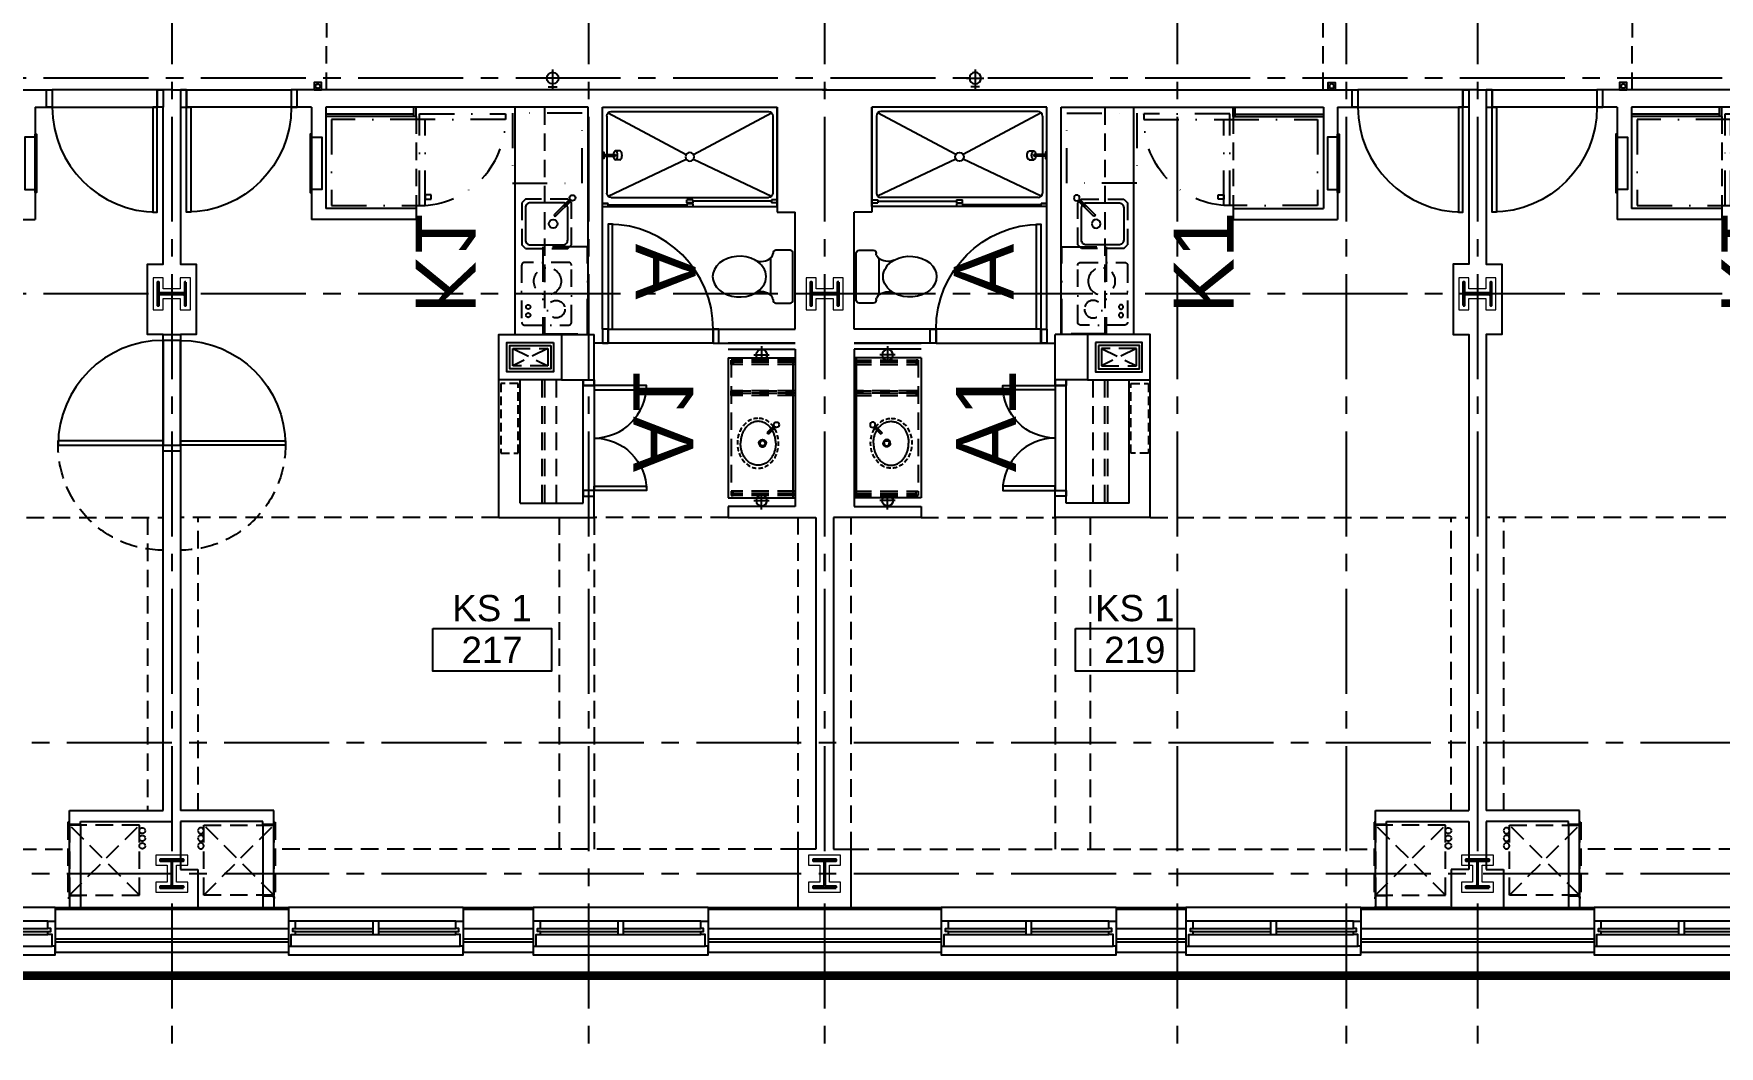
# Model space of a CAD drawing. Header units: inches. Extents: x -3700 to 348, y -844 to 2341.
# Drawn here: x -2403 to -1825, y -59 to 288 of the extents above; entities that cross this region are included whole.
import ezdxf
from ezdxf.enums import TextEntityAlignment as Align

# ---------------------------------------------------------------- set-up
doc = ezdxf.new("R2010")
doc.units = ezdxf.units.IN
doc.header["$LTSCALE"] = 48
doc.header["$MEASUREMENT"] = 0
for name, pattern in [('CENTER2', [1.125, 0.75, -0.125, 0.125, -0.125]), ('DASHDOT2', [0.5, 0.25, -0.125, 0, -0.125]), ('HIDDEN', [0.375, 0.25, -0.125]), ('HIDDEN2', [0.1875, 0.125, -0.0625]), ('PHANTOM2', [1.25, 0.625, -0.125, 0.125, -0.125, 0.125, -0.125])]:
    doc.linetypes.add(name, pattern=pattern)
doc.layers.get('0').update_dxf_attribs({"color": 253})
for name, color, linetype, lineweight in [('A-Detl-Hatch', 253, 'Continuous', 18), ('S-Detl-Hatch', 253, 'Continuous', 18), ('S-Detl-Wide', 253, 'Continuous', 35)]:
    doc.layers.add(name, color=color, linetype=linetype, lineweight=lineweight)
for name, color, linetype in [('A-Door', 253, 'Continuous'), ('A-Door-Head', 253, 'Continuous'), ('A-Eqpm', 253, 'Continuous'), ('A-Eqpm-NIC', 253, 'DASHDOT2'), ('A-Flor-Case', 253, 'Continuous'), ('A-Flor-Case-Hidden', 253, 'HIDDEN2'), ('A-Flor-Outline', 253, 'Continuous'), ('A-Flor-Ovhd', 253, 'HIDDEN2'), ('A-Flor-Pfix', 253, 'Continuous'), ('A-Flor-Soffit', 253, 'HIDDEN2'), ('A-Flor-Wall Mtd Fixture', 253, 'Continuous'), ('A-Glaz', 253, 'Continuous'), ('A-Glaz-Sill', 253, 'Continuous'), ('A-Grid(3-32)', 253, 'CENTER2'), ('A-HVAC', 253, 'HIDDEN2'), ('A-Site-Property', 253, 'PHANTOM2'), ('A-Tag-Rm(3-32)', 253, 'Continuous'), ('A-Wall-Full', 253, 'Continuous'), ('A-Wall-Hatch', 253, 'Continuous')]:
    doc.layers.add(name, color=color, linetype=linetype)
doc.layers.add('G-Anno-View', color=253, linetype='Continuous', lineweight=18, plot=False)
doc.styles.add('G1DIM', font='arial.ttf')
doc.styles.get("Standard").update_dxf_attribs({"font": 'arial.ttf'})

# ---------------------------------------------------------------- blocks, each defined once
blk = doc.blocks.new('*U9')
at = {"layer": 'A-Detl-Hatch'}
h = blk.add_hatch(dxfattribs=at)
h.set_pattern_fill('ANSI32', color=256, scale=6, style=0)
h.set_pattern_definition([(45, (0, -4.865), (-1.591, 1.591), []), (45, (1.0607, -4.865), (-1.591, 1.591), [])])
edge = h.paths.add_edge_path()
edge.add_line((3.98, -9.73), (3.98, -9.295))
edge.add_line((3.98, -9.295), (0.645, -9.295))
edge.add_arc((0.645, -8.795), 0.5, 180, 270, ccw=False)
edge.add_line((0.145, -8.795), (0.145, -0.935))
edge.add_arc((0.645, -0.935), 0.5, 90, 180, ccw=False)
edge.add_line((0.645, -0.435), (3.98, -0.435))
edge.add_line((3.98, -0.435), (3.98, 0))
edge.add_line((3.98, 0), (-3.98, 0))
edge.add_line((-3.98, 0), (-3.98, -0.435))
edge.add_line((-3.98, -0.435), (-0.645, -0.435))
edge.add_arc((-0.645, -0.935), 0.5, 0, 90, ccw=False)
edge.add_line((-0.145, -0.935), (-0.145, -8.795))
edge.add_arc((-0.645, -8.795), 0.5, -90, 0, ccw=False)
edge.add_line((-0.645, -9.295), (-3.98, -9.295))
edge.add_line((-3.98, -9.295), (-3.98, -9.73))
edge.add_line((-3.98, -9.73), (3.98, -9.73))
at = {"color": 0, "linetype": 'ByBlock'}
blk.add_lwpolyline([(3.98, -9.73), (3.98, -9.295), (0.645, -9.295, -0.4142136), (0.145, -8.795), (0.145, -0.935, -0.4142136), (0.645, -0.435), (3.98, -0.435), (3.98, 0), (-3.98, 0), (-3.98, -0.435), (-0.645, -0.435, -0.4142136), (-0.145, -0.935), (-0.145, -8.795, -0.4142136), (-0.645, -9.295), (-3.98, -9.295), (-3.98, -9.73)], format="xyb", close=True, dxfattribs=at)
blk = doc.blocks.new('W10X33')
at = {"layer": 'S-Detl-Hatch'}
blk.add_lwpolyline([(13773.28, -7309.78), (13773.28, -7306.34), (13769.45, -7306.34), (13769.45, -7300.48), (13773.28, -7300.48), (13773.28, -7297.05), (13762.32, -7297.05), (13762.32, -7300.48), (13766.16, -7300.48), (13766.16, -7306.34), (13762.32, -7306.34), (13762.32, -7309.78)], close=True, dxfattribs=at)
at = {"layer": 'S-Detl-Wide'}
blk.add_blockref('*U9', (13767.8, -7298.55), dxfattribs=at)
blk = doc.blocks.new('2ND FLOOR - STRUCTURAL GRID')
at = {"layer": 'A-Grid(3-32)'}
for p, q in [((9328.5, -7426.01), (9328.5, -9409.77)), ((9471.5, -7426.01), (9471.5, -9409.77)), ((9552.5, -7426.01), (9552.5, -9409.77)), ((9673.5, -7426.01), (9673.5, -9409.77)), ((9731.5, -7426.01), (9731.5, -9409.77)), ((9776.5, -7426.01), (9776.5, -9409.77)), ((11912.5, -8924.75), (8104.5, -8924.75)), ((11912.5, -8998.75), (8104.5, -8998.75)), ((8104.5, -9152.75), (11912.5, -9152.75)), ((8104.5, -9197.75), (11912.5, -9197.75))]:
    blk.add_line(p, q, dxfattribs=at)
for p, rotation in [((2025.09, -22766.55), 90), ((2249.09, -22766.55), 90), ((17079.91, 4769.05), 270)]:
    blk.add_blockref('W10X33', p, dxfattribs=dict(rotation=rotation))
for p in [(-4439.3, -1894.34), (-4215.3, -1894.34), (-3991.3, -1894.34)]:
    blk.add_blockref('W10X33', p)
blk = doc.blocks.new('36in door')
blk.add_lwpolyline([(-1.5, -36), (0, -36), (0, 0), (-1.5, 0)], close=True)
blk.add_arc((0, 0), 36, 180, 270)
blk = doc.blocks.new('HVAC UNIT NICHE')
at = {"layer": 'A-Door-Head'}
blk.add_lwpolyline([(4, 0), (28.5, 0), (28.5, -3.75), (4, -3.75)], close=True, dxfattribs=at)
at = {"layer": 'A-HVAC'}
for p, q in [((4.25, 0), (28.25, -24)), ((4.25, -24), (28.25, 0))]:
    blk.add_line(p, q, dxfattribs=at)
for points in [[(3.25, 0), (29.25, 0), (29.25, 0.5), (3.25, 0.5)], [(4.25, -24), (28.25, -24), (28.25, 0), (4.25, 0)]]:
    blk.add_lwpolyline(points, close=True, dxfattribs=at)
for centre in [(21.13, -25), (23.75, -25), (26.36, -25)]:
    blk.add_circle(centre, 1, dxfattribs=at)
at = {"layer": 'A-Wall-Full'}
for p, q in [((4, 0), (0, 0)), ((4, -3.75), (4, 0)), ((28.5, 0), (33.25, 0)), ((28.5, -3.75), (28.5, 0)), ((33.25, 0), (33.25, -26)), ((4, -3.75), (0, -3.75)), ((28.5, -3.75), (29.5, -3.75)), ((29.5, -3.75), (29.5, -26))]:
    blk.add_line(p, q, dxfattribs=at)
blk = doc.blocks.new('Plumbing Chase')
at = {"layer": 'A-Flor-Outline', "linetype": 'HIDDEN2', "ltscale": 0.5}
blk.add_lwpolyline([(0.625, 0), (6.625, 0), (6.625, 24), (0.625, 24)], close=True, dxfattribs=at)
blk = doc.blocks.new('18in door')
blk.add_lwpolyline([(0, 0), (1.5, 0), (1.5, 18), (0, 18)], close=True)
blk.add_arc((0, 0), 18, 0, 90)
blk = doc.blocks.new('Single 12x6 HVAC Shaft')
at = {"layer": 'A-Flor-Outline'}
blk.add_lwpolyline([(3.75, 17.75), (11.75, 17.75), (11.75, 3.75), (3.75, 3.75)], close=True, dxfattribs=at)
at = {"layer": 'A-HVAC'}
for p, q in [((4.75, 16.75), (10.75, 4.75)), ((4.75, 4.75), (10.75, 16.75))]:
    blk.add_line(p, q, dxfattribs=at)
blk.add_lwpolyline([(4.75, 16.75), (10.75, 16.75), (10.75, 4.75), (4.75, 4.75)], close=True, dxfattribs=at)
at = {"layer": 'A-Wall-Full'}
for points in [[(0, 21.5), (15.5, 21.5), (15.5, 0), (0, 0)], [(2.75, 18.75), (12.75, 18.75), (12.75, 2.75), (2.75, 2.75)]]:
    blk.add_lwpolyline(points, close=True, dxfattribs=at)
blk = doc.blocks.new('wall sconce')
for p, q in [((-1, 0), (4.625, 0)), ((2, -2.625), (2, 2.625))]:
    blk.add_line(p, q)
blk.add_circle((2, 0), 1.875)
blk = doc.blocks.new('sink1915rear')
for p, q in [((-6, -4.54), (-3.61, -6.94)), ((-5.78, -4.41), (-3.96, -6.23)), ((-5.6, -4.24), (-3.78, -6.05)), ((-5.47, -4.01), (-3.08, -6.41)), ((-3.96, -6.23), (-3.78, -6.05)), ((-3.61, -6.94), (-3.08, -6.41))]:
    blk.add_line(p, q)
blk.add_circle((-6.35, -3.67), 0.938)
for points, knots in [([(-5.07, -5.48), (-5.16, -5.54), (-5.5, -5.8), (-6.03, -6.29), (-6.6, -6.99), (-7.03, -7.71), (-7.32, -8.45), (-7.5, -9.2), (-7.56, -9.95), (-7.5, -10.7), (-7.32, -11.45), (-7.03, -12.19), (-6.6, -12.91), (-6.03, -13.61), (-5.33, -14.26), (-4.48, -14.84), (-3.5, -15.33), (-2.41, -15.7), (-1.23, -15.95), (-0.41, -15.98), (0, -15.99)], [5.387657, 5.387657, 5.387657, 5.387657, 5.72094, 6.671915, 7.55893, 8.391939, 9.182354, 9.943851, 10.690053, 11.436458, 12.198524, 12.989815, 13.823917, 14.712127, 15.664288, 16.687236, 17.780855, 18.938437, 20.147416, 21.38303, 21.38303, 21.38303, 21.38303]), ([(0, -3.91), (-0.41, -3.93), (-1.23, -3.96), (-2.41, -4.2), (-3.48, -4.57), (-4.13, -4.89), (-4.43, -5.06)], [0, 0, 0, 0, 1.238365, 2.448444, 3.606048, 4.621257, 4.621257, 4.621257, 4.621257])]:
    blk.add_open_spline(points, degree=3, knots=knots)
for points in [[(0, -3.91), (1.24, -3.99), (2.42, -4.23), (3.52, -4.61), (4.49, -5.1), (5.33, -5.68), (6.03, -6.32), (6.59, -7.01), (7.01, -7.73), (7.31, -8.46), (7.48, -9.21), (7.54, -9.95), (7.48, -10.69), (7.31, -11.44), (7.01, -12.17), (6.59, -12.89), (6.03, -13.58), (5.33, -14.22), (4.49, -14.81), (3.51, -15.3), (2.42, -15.67), (1.23, -15.91), (0, -15.99)], [(0, -9.7), (-0.48, -9.61), (-0.88, -9.34), (-1.15, -8.93), (-1.25, -8.45), (-1.15, -7.97), (-0.88, -7.57), (-0.48, -7.3), (0, -7.2)], [(0, -7.58), (-0.33, -7.64), (-0.62, -7.83), (-0.81, -8.12), (-0.87, -8.45), (-0.81, -8.79), (-0.62, -9.07), (-0.33, -9.26), (0, -9.33)], [(0, -9.7), (0.48, -9.61), (0.88, -9.34), (1.15, -8.93), (1.25, -8.45), (1.15, -7.97), (0.88, -7.57), (0.48, -7.3), (0, -7.2)], [(0, -7.58), (0.33, -7.64), (0.62, -7.83), (0.81, -8.12), (0.88, -8.45), (0.81, -8.79), (0.62, -9.07), (0.33, -9.26), (0, -9.33)]]:
    blk.add_spline(points, degree=3)
at = {"layer": 'A-Flor-Case-Hidden', "linetype": 'HIDDEN2', "ltscale": 0.25, "extrusion": (0, 0, -1)}
blk.add_ellipse((0, -10.01), major_axis=(-8.56, 0), ratio=0.824818, dxfattribs=at)
blk = doc.blocks.new('41in Std Vanity')
at = {"layer": 'A-Flor-Case'}
for p, q in [((23, 53), (0, 53)), ((0.75, 5), (0.75, 53)), ((23, 5), (23, 53)), ((23, 5), (0, 5))]:
    blk.add_line(p, q, dxfattribs=at)
at = {"layer": 'A-Flor-Case-Hidden'}
for p, q in [((0, 52.25), (22, 52.25)), ((22, 5.75), (22, 52.125)), ((0, 51.5), (21.25, 51.5)), ((0, 50.75), (21.25, 50.75)), ((0, 17.875), (21.25, 17.875)), ((0, 17.125), (21.25, 17.125)), ((0, 16.375), (22, 16.375)), ((21.25, 17.125), (0.75, 17.125)), ((21.25, 16.375), (0.75, 16.375)), ((0, 7.25), (21.25, 7.25)), ((0, 6.5), (21.25, 6.5)), ((0, 5.75), (22, 5.75))]:
    blk.add_line(p, q, dxfattribs=at)
for points in [[(21.25, 50.75), (22, 50.75), (22, 52.25), (21.25, 52.25)], [(21.25, 17.875), (22, 17.875), (22, 16.375), (21.25, 16.375)], [(21.25, 7.25), (22, 7.25), (22, 5.75), (21.25, 5.75)]]:
    blk.add_lwpolyline(points, close=True, dxfattribs=at)
at = {"layer": 'A-Wall-Full'}
for p, q in [((0, 2), (0, 56)), ((0, 56), (23, 56)), ((23, 2), (0, 2))]:
    blk.add_line(p, q, dxfattribs=at)
at = {"layer": 'A-Flor-Pfix', "rotation": 90}
blk.add_blockref('sink1915rear', (2.736, 34.312), dxfattribs=at)
at = {"layer": 'A-Flor-Wall Mtd Fixture', "xscale": -1, "rotation": 90}
blk.add_blockref('wall sconce', (11.5, 56), dxfattribs=at)
at = {"layer": 'A-Flor-Wall Mtd Fixture', "rotation": 90}
blk.add_blockref('wall sconce', (11.5, 2), dxfattribs=at)
blk = doc.blocks.new('Studio Vanity and Closet Typ')
at = {"layer": 'A-Door'}
for points in [[(-50.51, -69), (-50.51, -72.75), (-52.51, -72.75), (-52.51, -69)], [(-14.51, -69), (-14.51, -72.75), (-12.51, -72.75), (-12.51, -69)]]:
    blk.add_lwpolyline(points, close=True, dxfattribs=at)
at = {"layer": 'A-Door-Head'}
blk.add_lwpolyline([(-50.5, -69), (-50.5, -72.75), (-14.5, -72.75), (-14.5, -69)], close=True, dxfattribs=at)
at = {"layer": 'A-Flor-Ovhd'}
for p, q in [((-12.63, -81.96), (-54.88, -81.96)), ((-12.63, -85.96), (-54.88, -85.96)), ((-12.63, -86.96), (-54.88, -86.96))]:
    blk.add_line(p, q, dxfattribs=at)
at = {"layer": 'A-Flor-Soffit'}
blk.add_line((-59.75, -23), (-59.75, -69), dxfattribs=at)
at = {"layer": 'A-Wall-Full'}
for p, q in [((-56, 0), (-56, -23)), ((0, 0), (0, -23)), ((-56, -23), (-59.75, -23)), ((-59.75, -69), (-50.5, -69)), ((-59.75, -101.63), (-59.75, -69)), ((-50.51, -69), (-50.51, -72.75)), ((-14.51, -69), (-14.51, -72.75)), ((-14.5, -69), (3, -69)), ((3, -101.63), (3, -69)), ((-54.88, -72.75), (-50.51, -72.75)), ((-54.88, -94.38), (-54.88, -72.75)), ((-12.51, -72.75), (-14.51, -72.75)), ((-12.5, -80.13), (-12.5, -72.75)), ((-54.88, -94.38), (-12.5, -94.38)), ((-59.75, -101.63), (3, -101.63))]:
    blk.add_line(p, q, dxfattribs=at)
at = {"xscale": -1}
for name, p, rotation in [('41in Std Vanity', (0, 0), 90), ('Plumbing Chase', (-37.75, -101.63), 270)]:
    blk.add_blockref(name, p, dxfattribs=dict(at, rotation=rotation))
blk.add_blockref('Single 12x6 HVAC Shaft', (3, -101.63), dxfattribs=at)
at = {"layer": 'A-Door'}
blk.add_blockref('18in door', (-50.51, -69), dxfattribs=at)
at = {"layer": 'A-Door', "xscale": -1}
blk.add_blockref('18in door', (-14.51, -69), dxfattribs=at)
at = {"layer": 'G-Anno-View', "insert": (-44.22, -34.95), "char_height": 20.581, "width": 161.6877, "attachment_point": 1, "style": 'G1DIM'}
blk.add_mtext('A1', dxfattribs=at)
blk = doc.blocks.new('refrigerator')
blk.add_line((-30.125, 0), (-30.125, -29.5))
for points in [[(-32.125, -29.5), (0, -29.5), (0, 0), (-32.125, 0)], [(-34.125, -3.75), (-32.125, -3.75), (-32.125, -2.25), (-34.125, -2.25)], [(-59.625, -31.5), (-59.625, -29.5), (-30.125, -29.5), (-30.125, -31.5)]]:
    blk.add_lwpolyline(points, close=True)
blk.add_arc((-30.125, -29.5), 29.5, 90, 183.887442)
blk = doc.blocks.new('kitchen faucet')
for p, q in [((0.93, 0.38), (8.38, 0.38)), ((1, 0.12), (4, 0.12)), ((4, -0.12), (4, 0.12)), ((0.93, -0.38), (8.38, -0.38)), ((1, -0.12), (4, -0.12))]:
    blk.add_line(p, q)
blk.add_circle((0, 0), 1)
blk.add_arc((8.38, 0), 0.375, 270, 90)
blk = doc.blocks.new('kitchen sink')
blk.add_lwpolyline([(-14.94, -6.97, 0.143329), (-14, -7.25), (-3, -7.25, 0.414214), (-1.25, -5.5), (-1.25, 5.5, 0.414214), (-3, 7.25), (-14, 7.25, 0.414214), (-15.75, 5.5), (-15.75, -5.5, 0.143329), (-15.47, -6.44, 0.143329)], format="xyb")
blk.add_circle((-10.75, 0), 1.5)
at = {"layer": 'A-Flor-Case-Hidden'}
for p, q in [((-15.75, 8.5), (-17, 7.25)), ((-1.25, 8.5), (0, 7.25)), ((-16.64, -7.61), (-17, -7.25)), ((-15.75, -8.5), (-16.11, -8.14)), ((-1.25, -8.5), (0, -7.25))]:
    blk.add_line(p, q, dxfattribs=at)
for points in [[(-17, 7.25), (-17, -7.25)], [(-1.25, 8.5), (-15.75, 8.5)], [(0, -7.25), (0, 7.25)], [(-15.75, -8.5), (-1.25, -8.5)]]:
    blk.add_lwpolyline(points, dxfattribs=at)
at = {"rotation": 45.00000000000001}
blk.add_blockref('kitchen faucet', (-17.38, -8.88), dxfattribs=at)
blk = doc.blocks.new('cooktop')
at = {"ltscale": 0.5}
blk.add_lwpolyline([(-7.56, -21.5), (7.56, -21.5, 0.414214), (8.56, -20.5), (8.56, -1, 0.414214), (7.56, 0), (-7.56, 0, 0.414214), (-8.56, -1), (-8.56, -20.5, 0.414214)], format="xyb", close=True, dxfattribs=at)
for centre, radius in [((-3.27, -5.47), 3), ((6.32, -3.4), 0.75), ((6.32, -6.24), 0.75), ((-0.31, -15.05), 4.66)]:
    blk.add_circle(centre, radius, dxfattribs=at)
blk = doc.blocks.new('Studio Kitchen 1')
at = {"layer": 'A-Eqpm'}
for points in [[(-28.25, -99.75), (-10.25, -99.75), (-10.25, -96.25), (-28.25, -96.25)], [(-29.25, -99.75), (-9.25, -99.75), (-9.25, -100.25), (-29.25, -100.25)]]:
    blk.add_lwpolyline(points, close=True, dxfattribs=at)
at = {"layer": 'A-Eqpm-NIC'}
for points in [[(-47.88, -5.13), (-47.88, -20.38), (-77.75, -20.38), (-77.75, -5.13)], [(-2, -6.88), (-2, -30.88), (-26, -30.88), (-26, -6.88)]]:
    blk.add_lwpolyline(points, close=True, dxfattribs=at)
at = {"layer": 'A-Flor-Case'}
for p, q in [((-78, -29.88), (0, -29.88)), ((-3.13, -63.88), (-3.13, -94.88)), ((-3.13, -63.88), (-0.13, -63.88)), ((-3.13, -64.63), (-0.13, -64.63)), ((-2.38, -64.63), (-2.38, -94.88))]:
    blk.add_line(p, q, dxfattribs=at)
at = {"layer": 'A-Flor-Ovhd'}
for p, q in [((0, -19.88), (-77.75, -19.88)), ((-3.13, -63.88), (-34.75, -63.88))]:
    blk.add_line(p, q, dxfattribs=at)
at = {"layer": 'A-Wall-Full'}
for p, q in [((-78, -4.88), (0, -4.88)), ((-78, -30.13), (-78, -4.88)), ((0, -4.88), (0, -94.88)), ((-34.75, -63.88), (-38.5, -63.88)), ((-38.5, -63.88), (-38.5, -99.75)), ((-34.75, -63.88), (-34.75, -94.88)), ((0, -94.88), (-34.75, -94.88)), ((0, -99.75), (-38.5, -99.75))]:
    blk.add_line(p, q, dxfattribs=at)
at = {"layer": 'A-Eqpm-NIC', "extrusion": (0, 0, -1), "zscale": -1, "rotation": 270}
for name, p in [('cooktop', (74.75, -19.13)), ('refrigerator', (33.75, -92.88))]:
    blk.add_blockref(name, p, dxfattribs=at)
at = {"layer": 'A-Flor-Pfix', "extrusion": (0, 0, -1), "zscale": -1, "rotation": 270}
blk.add_blockref('kitchen sink', (40, -27.63), dxfattribs=at)
at = {"layer": 'G-Anno-View', "insert": (-70.96, -43.5), "char_height": 20.581, "width": 161.6877, "attachment_point": 1, "style": 'G1DIM'}
blk.add_mtext('K1', dxfattribs=at)
blk = doc.blocks.new('shower head')
for p, q in [((0.5, 0.25), (4.48, 0.25)), ((6.04, 1.5), (4.5, 1.5)), ((0.5, -0.25), (4.48, -0.25)), ((6.02, -1.5), (4.49, -1.5))]:
    blk.add_line(p, q)
blk.add_lwpolyline([(0, -1.12), (0.5, -1.12), (0.5, 1.12), (0, 1.12)], close=True)
at = {"extrusion": (0, 0, -1)}
for centre, start_param, end_param in [((4.5, 0), 4.878708, 10.826996), ((6.02, 0), 6.265998, 9.430839)]:
    blk.add_ellipse(centre, major_axis=(0, 1.5), ratio=0.483735, start_param=start_param, end_param=end_param, dxfattribs=at)
blk.add_open_spline([(4.48, 0.25), (4.49, 0.2), (4.49, 0.16), (4.49, 0.11), (4.5, 0.04), (4.5, -0.04), (4.49, -0.11), (4.49, -0.16), (4.49, -0.21), (4.48, -0.25)], degree=3, knots=[7.6339989, 7.6339989, 7.6339989, 7.6339989, 7.7552894, 7.7552894, 7.7552894, 7.9540134, 7.9540134, 7.9540134, 8.074038, 8.074038, 8.074038, 8.074038])
blk = doc.blocks.new('shower door')
at = {"layer": 'A-Flor-Case'}
for p, q in [((-31, -1), (-31, 0)), ((-29, 0), (-31, 0)), ((-29, -1), (-29, 0)), ((0, 0), (-2, 0)), ((-2, 0), (-2, -1)), ((-59.99, -1.26), (-57.99, -1.26)), ((-59.99, -2.26), (-57.99, -2.26)), ((-57.99, -2.26), (-57.99, -1.26)), ((-57.99, -1.76), (-31, -1.76)), ((-29, -1), (-31, -1)), ((-31, -1.26), (-29, -1.26)), ((-31, -2.26), (-31, -1.26)), ((-31, -2.26), (-29, -2.26)), ((-2, -0.5), (-29, -0.5)), ((-29, -1.26), (-29, -2.26)), ((0, -1), (-2, -1)), ((-2, -1), (0, -1))]:
    blk.add_line(p, q, dxfattribs=at)
blk = doc.blocks.new('30x34 shower')
at = {"layer": 'A-Flor-Pfix'}
for p, q in [((0, -34), (0, 0)), ((60, 0), (0, 0)), ((60, -34), (60, 0)), ((1.5, -3), (1.5, -29.5)), ((28.75, -16.18), (1.94, -1.94)), ((57, -1.5), (3, -1.5)), ((58.06, -1.94), (31.25, -16.18)), ((58.5, -3), (58.5, -29.5)), ((28.75, -17.82), (1.94, -30.56)), ((58.06, -30.56), (31.25, -17.82)), ((60, -34), (0, -34)), ((57, -31), (3, -31))]:
    blk.add_line(p, q, dxfattribs=at)
blk.add_circle((30, -17), 1.5, dxfattribs=at)
for centre, start, end in [((3, -3), 90, 180), ((57, -3), 0, 90), ((3, -29.5), 180, 270), ((57, -29.5), 270, 0)]:
    blk.add_arc(centre, 1.5, start, end, dxfattribs=at)
at = {"xscale": -1, "rotation": 179.9999999999999}
blk.add_blockref('shower door', (60, -34), dxfattribs=at)
at = {"layer": 'A-Flor-Pfix', "rotation": 180.0000000001253}
blk.add_blockref('shower head', (60, -16.5), dxfattribs=at)
blk = doc.blocks.new('Toiliet American Std Cadet Pro')
for p, q in [((0, 8.06), (0, -8.06)), ((5.84, 9.06), (1, 9.06)), ((6.84, 7.9), (6.84, 8.06)), ((7.53, 6.52), (7, 7.36)), ((7.69, -5.98), (7.69, 5.98)), ((1, -9.06), (5.84, -9.06)), ((6.84, -8.06), (6.84, -7.9)), ((7, -7.36), (7.53, -6.52))]:
    blk.add_line(p, q)
for centre, radius, start, end in [((1, 8.06), 1, 90.00005, 180.00005), ((5.84, 8.06), 1, 0.00005, 90.00005), ((7.84, 7.9), 1, 180.00005, 212.41573), ((6.69, 5.98), 1, 0.00005, 32.41573), ((10.89, 10.1), 4.91, 226.87836, 295.58306), ((10.89, -10.1), 4.91, 64.41703, 133.12173), ((1, -8.06), 1, 180.00005, 270.00005), ((5.84, -8.06), 1, 270.00005, 0.00005), ((7.84, -7.9), 1, 147.58437, 180.00005), ((6.69, -5.98), 1, 327.58437, 0.00005)]:
    blk.add_arc(centre, radius, start, end)
for start_param, end_param in [(4.086017, 8.480354), (2.197169, 4.086017)]:
    blk.add_ellipse((18.39, 0), major_axis=(9.17, 0), ratio=0.762999, start_param=start_param, end_param=end_param)
blk = doc.blocks.new('Studio Bath 2')
at = {"layer": 'A-Door'}
for points in [[(-81, -21.98), (-81, -19.98), (-76.12, -19.98), (-76.12, -21.98)], [(-81, -59.98), (-81, -57.98), (-76.12, -57.98), (-76.12, -59.98)]]:
    blk.add_lwpolyline(points, close=True, dxfattribs=at)
at = {"layer": 'A-Door-Head'}
blk.add_lwpolyline([(-81, -21.98), (-81, -57.98), (-76.12, -57.98), (-76.12, -21.98)], close=True, dxfattribs=at)
at = {"layer": 'A-Wall-Full'}
for p, q in [((-81, -22), (-81, 6.14)), ((-76.12, -22), (-76.12, 6.14)), ((-76.12, 6.14), (-36, 6.14)), ((-76.12, 6.14), (-36, 6.14)), ((-36, 0), (-36, 6.14)), ((0, 0), (-36, 0)), ((0, -60), (0, 0)), ((-81, -22), (-76.12, -22)), ((-81, -58), (-81, -62.86)), ((-76.12, -58), (-81, -58)), ((-76.12, -58), (-76.12, -60)), ((-76.12, -58), (-76.12, -60)), ((-76.12, -60), (0, -60))]:
    blk.add_line(p, q, dxfattribs=at)
at = {"layer": 'A-Door', "xscale": -1, "rotation": 90}
blk.add_blockref('36in door', (-76.12, -57.98), dxfattribs=at)
at = {"layer": 'A-Flor-Pfix', "xscale": -1, "rotation": 90}
blk.add_blockref('Toiliet American Std Cadet Pro', (-58.12, 5.4), dxfattribs=at)
at = {"layer": 'A-Flor-Pfix', "extrusion": (0, 0, -1), "xscale": -1, "zscale": -1, "rotation": 90}
blk.add_blockref('30x34 shower', (0, 0), dxfattribs=at)
at = {"layer": 'G-Anno-View', "insert": (-66.01, -28.04), "char_height": 20.58, "width": 161.6877, "attachment_point": 1, "style": 'G1DIM'}
blk.add_mtext('A', dxfattribs=at)
blk = doc.blocks.new('King Studio 1')
at = {"layer": 'A-Door'}
for points in [[(183, 6), (181, 6), (181, 0), (183, 0)], [(221, 6), (219, 6), (219, 0), (221, 0)]]:
    blk.add_lwpolyline(points, close=True, dxfattribs=at)
at = {"layer": 'A-Door-Head'}
blk.add_lwpolyline([(183, 6), (219, 6), (219, 0), (183, 0)], close=True, dxfattribs=at)
at = {"layer": 'A-Flor-Soffit'}
for p, q in [((9.1175, 260.635), (188.8825, 260.635)), ((9.1175, 260.635), (9.1175, 146.75)), ((79.115, 146.75), (79.115, 260.635)), ((91.115, 146.75), (91.115, 260.635)), ((215, 247.375), (215, 146.75)), ((111.74, 146.75), (221, 146.75))]:
    blk.add_line(p, q, dxfattribs=at)
at = {"layer": 'A-Wall-Full'}
for p, q in [((9.1175, 280.625), (9.1175, 260.635)), ((214.5675, 280.625), (188.58, 280.625)), ((215.02, 267.635), (215.02, 280.6475)), ((221, 267.635), (215.02, 267.635)), ((221, 251.125), (221, 267.635)), ((3, 146.75), (3, 260.635)), ((3, 260.635), (9.1175, 260.635)), ((214.8825, 251.125), (221, 251.125)), ((214.8825, 247.375), (221, 247.375)), ((33.115, 146.75), (3, 146.75)), ((111.74, 84), (106.385, 84)), ((176.01, 6), (183, 6)), ((183, 0), (183, 6)), ((219, 0), (219, 6)), ((221, 6), (219, 6)), ((-0.74, 0), (183, 0)), ((224, 0), (219, 0))]:
    blk.add_line(p, q, dxfattribs=at)
blk.add_lwpolyline([(221, 6), (221, 59.895), (215.635, 59.895), (215.635, 84), (221, 84), (221, 247.375)], dxfattribs=at)
at = {"xscale": -1, "rotation": 90}
for name, p in [('HVAC UNIT NICHE', (189.02, 280.625)), ('Studio Vanity and Closet Typ', (10.115, 87)), ('Studio Bath 2', (16.26, 6)), ('Studio Kitchen 1', (76.26, 6))]:
    blk.add_blockref(name, p, dxfattribs=at)
at = {"layer": 'A-Door', "xscale": -1, "rotation": 180.0000000000306}
blk.add_blockref('36in door', (219, 6), dxfattribs=at)
blk = doc.blocks.new('King Studio 2')
at = {"layer": 'A-Door'}
for points in [[(183, 6), (181, 6), (181, 0), (183, 0)], [(221, 6), (219, 6), (219, 0), (221, 0)]]:
    blk.add_lwpolyline(points, close=True, dxfattribs=at)
at = {"layer": 'A-Door-Head'}
blk.add_lwpolyline([(183, 6), (219, 6), (219, 0), (183, 0)], close=True, dxfattribs=at)
at = {"layer": 'A-Flor-Soffit'}
for p, q in [((9.56, 260.64), (188.88, 260.63)), ((78.56, 146.75), (78.56, 260.63)), ((90.56, 146.75), (90.56, 260.63)), ((215.63, 146.75), (215.63, 247.37)), ((111.19, 146.75), (221, 146.75))]:
    blk.add_line(p, q, dxfattribs=at)
at = {"layer": 'A-Wall-Full'}
for p, q in [((9.56, 280.62), (9.56, 146.75)), ((214.88, 251.12), (224, 251.12)), ((214.88, 247.37), (221, 247.37)), ((32.56, 146.75), (9.56, 146.75)), ((107.2, 84), (111.19, 84)), ((177.08, 6), (183, 6)), ((183, 0), (183, 6)), ((219, 0), (219, 6)), ((221, 6), (219, 6)), ((0, 0), (183, 0)), ((224, 0), (219, 0))]:
    blk.add_line(p, q, dxfattribs=at)
blk.add_lwpolyline([(221, 247.37), (221, 84), (215.63, 84), (215.63, 59.9), (221, 59.9), (221, 6)], dxfattribs=at)
at = {"xscale": -1, "rotation": 90}
for name, p in [('HVAC UNIT NICHE', (188.88, 280.62)), ('Studio Vanity and Closet Typ', (9.56, 87)), ('Studio Bath 2', (17.33, 6)), ('Studio Kitchen 1', (77.33, 6))]:
    blk.add_blockref(name, p, dxfattribs=at)
at = {"layer": 'A-Door', "xscale": -1, "rotation": 180}
blk.add_blockref('36in door', (219, 6), dxfattribs=at)
blk = doc.blocks.new('connecting')
at = {"layer": 'A-Door'}
for points in [[(0, 38), (0, 36), (6, 36), (6, 38)], [(0, 0), (0, -2), (6, -2), (6, 0)]]:
    blk.add_lwpolyline(points, close=True, dxfattribs=at)
at = {"layer": 'A-Door', "linetype": 'HIDDEN2'}
for centre, start, end in [((0, 36), 90, 182.38802), ((6, 36), 357.61198, 90)]:
    blk.add_arc(centre, 36, start, end, dxfattribs=at)
at = {"layer": 'A-Door-Head'}
blk.add_lwpolyline([(0, 0), (0, 36), (6, 36), (6, 0)], close=True, dxfattribs=at)
at = {"layer": 'A-Door', "xscale": -1, "rotation": 270}
blk.add_blockref('36in door', (0, 36), dxfattribs=at)
at = {"layer": 'A-Door', "rotation": 90}
blk.add_blockref('36in door', (6, 36), dxfattribs=at)
blk = doc.blocks.new('Rm Tag')
blk.add_lwpolyline([(-0.2124, 0.0759), (0.2124, 0.0759), (0.2124, -0.0759), (-0.2124, -0.0759)], close=True)
for p in [(0, 0.2858), (0, 0.1493), (0, 0)]:
    blk.add_attdef('XXX', text='', height=0.0938).set_placement(p, align=Align.MIDDLE_CENTER)
blk = doc.blocks.new('door sign light')
at = {"layer": 'A-Flor-Wall Mtd Fixture'}
blk.add_lwpolyline([(-1.25, -2.5), (1.25, -2.5), (1.25, 0), (-1.25, 0)], close=True, dxfattribs=at)
blk.add_circle((0, -1.25), 0.75, dxfattribs=at)
blk = doc.blocks.new('wall sconce typ')
for p, q in [((0, 7), (0, 0)), ((3, 4), (-3, 4)), ((-1.5, 1), (1.5, 1))]:
    blk.add_line(p, q)
blk.add_circle((0, 4), 2)
blk = doc.blocks.new('guest corridor ceiling layout')
at = {"layer": 'A-Flor-Soffit'}
for p, q in [((-2302.88, -1013.02), (-2303, -1073.02)), ((-1961.13, -1013.02), (-1961, -1073.02)), ((-1854.88, -1013.02), (-1855, -1073.02))]:
    blk.add_line(p, q, dxfattribs=at)
for p in [(-2305.88, -1070.55), (-1857.98, -1070.5)]:
    blk.add_blockref('door sign light', p, dxfattribs=at)
at = {"layer": 'A-Flor-Soffit', "xscale": -1}
blk.add_blockref('door sign light', (-1958.02, -1070.5), dxfattribs=at)
at = {"layer": 'A-Flor-Wall Mtd Fixture'}
blk.add_blockref('wall sconce typ', (-2225.32, -1073), dxfattribs=at)
at = {"layer": 'A-Flor-Wall Mtd Fixture', "xscale": -1}
blk.add_blockref('wall sconce typ', (-2080.32, -1073), dxfattribs=at)
blk = doc.blocks.new('EXTERIOR WINDOW')
at = {"layer": 'A-Glaz'}
for p, q in [((3829.83, -10349.67), (3856.33, -10349.67)), ((3829.83, -10350.67), (3856.33, -10350.67)), ((3829.83, -10351.67), (3884.83, -10351.67)), ((3858.33, -10349.67), (3884.83, -10349.67)), ((3858.33, -10350.67), (3884.83, -10350.67))]:
    blk.add_line(p, q, dxfattribs=at)
for points in [[(3829.83, -10349.67), (3829.83, -10347.17), (3827.33, -10347.17), (3827.33, -10355.67), (3828.33, -10355.67), (3828.33, -10351.67), (3829.83, -10351.67), (3829.83, -10350.67), (3828.83, -10350.67), (3828.83, -10349.67), (3829.83, -10349.67)], [(3884.83, -10349.67), (3884.83, -10347.17), (3887.33, -10347.17), (3887.33, -10355.67), (3886.33, -10355.67), (3886.33, -10351.67), (3884.83, -10351.67), (3884.83, -10350.67), (3885.83, -10350.67), (3885.83, -10349.67), (3884.83, -10349.67)]]:
    blk.add_lwpolyline(points, dxfattribs=at)
blk.add_lwpolyline([(3858.33, -10347.17), (3856.33, -10347.17), (3856.33, -10351.67), (3858.33, -10351.67)], close=True, dxfattribs=at)
at = {"layer": 'A-Glaz-Sill'}
for p, q in [((3887.33, -10342.42), (3827.33, -10342.42)), ((3884.83, -10347.17), (3829.83, -10347.17)), ((3828.33, -10355.67), (3886.33, -10355.67))]:
    blk.add_line(p, q, dxfattribs=at)
blk.add_lwpolyline([(3827.33, -10355.67), (3827.33, -10358.67), (3887.33, -10358.67), (3887.33, -10355.67)], dxfattribs=at)

msp = doc.modelspace()

# ---------------------------------------------------------------- linework, layer by layer
at = {"layer": 'A-Site-Property', "const_width": 3}
msp.add_lwpolyline([(-2840, -35, 0.000391), (-2984, -35.11, 0.00127), (-3452, -37.03), (-3452, 827.74), (-3452, 1727.74), (-48.25, 1093.3, 0.002707), (100, 1066.5), (100, -35), (-2840, -35)], format="xyb", dxfattribs=at)
at = {"layer": 'A-Wall-Full'}
for p, q in [((-2396, -11.59), (-2396, -26.96)), ((-2396, -11.63), (-2316, -11.63)), ((-2316, -11.59), (-2316, -26.96)), ((-2256, -11.59), (-2256, -26.96)), ((-2256, -11.63), (-2232, -11.63)), ((-2232, -11.59), (-2232, -26.96)), ((-2172, -11.59), (-2172, -26.96)), ((-2172, -11.63), (-2092, -11.63)), ((-2092, -11.59), (-2092, -26.96)), ((-2032, -11.59), (-2032, -26.96)), ((-2032, -11.63), (-2008, -11.63)), ((-2008, -11.59), (-2008, -26.96)), ((-1948, -11.59), (-1948, -26.96)), ((-1948, -11.63), (-1868, -11.63)), ((-1868, -11.63), (-1868, -27)), ((-2396, -27), (-2316, -27)), ((-2256, -27), (-2232, -27)), ((-2172, -27), (-2092, -27)), ((-2032, -27), (-2008, -27)), ((-1948, -27), (-1868, -27))]:
    msp.add_line(p, q, dxfattribs=at)
at = {"layer": 'A-Wall-Hatch'}
for p, q in [((-2396, -12.25), (-2316, -12.25)), ((-2256, -12.25), (-2232, -12.25)), ((-2172, -12.25), (-2092, -12.25)), ((-2032, -12.25), (-2008, -12.25)), ((-1948, -12.25), (-1868, -12.25)), ((-2396, -18.88), (-2316, -18.88)), ((-2396, -22.38), (-2316, -22.38)), ((-2256, -18.88), (-2232, -18.88)), ((-2256, -22.38), (-2232, -22.38)), ((-2172, -18.88), (-2092, -18.88)), ((-2172, -22.38), (-2092, -22.38)), ((-2032, -18.88), (-2008, -18.88)), ((-2032, -22.38), (-2008, -22.38)), ((-1948, -18.88), (-1868, -18.88)), ((-1948, -22.38), (-1868, -22.38)), ((-2396, -23.38), (-2316, -23.38)), ((-2256, -23.38), (-2232, -23.38)), ((-2172, -23.38), (-2092, -23.38)), ((-2032, -23.38), (-2008, -23.38)), ((-1948, -23.38), (-1868, -23.38))]:
    msp.add_line(p, q, dxfattribs=at)

# ---------------------------------------------------------------- block references
at = {"linetype": 'HIDDEN'}
msp.add_blockref('2ND FLOOR - STRUCTURAL GRID', (-11684.5, 9197.75), dxfattribs=at)
at = {"xscale": -1, "rotation": 180}
for name, p in [('King Studio 2', (-2580, 269)), ('King Studio 1', (-2132, 269)), ('connecting', (-2359, 183))]:
    msp.add_blockref(name, p, dxfattribs=at)
at = {"rotation": 180}
for p in [(-2132, 269), (-1684, 269)]:
    msp.add_blockref('King Studio 1', p, dxfattribs=at)
for p in [(-6283.33, 10330.8), (-6143.33, 10330.8), (-6059.33, 10330.8), (-5919.33, 10330.8), (-5835.33, 10330.8), (-5695.33, 10330.8)]:
    msp.add_blockref('EXTERIOR WINDOW', p)
at = {"layer": 'A-Flor-Soffit'}
msp.add_blockref('guest corridor ceiling layout', (0, 1342), dxfattribs=at)
at = {"layer": 'A-Tag-Rm(3-32)'}
ref = msp.add_blockref('Rm Tag', (-2246.09, 76.79), dxfattribs=dict(at, xscale=96, yscale=96, zscale=96))
ref.add_attrib('XXX', 'KS 1', dxfattribs={"layer": '0', "height": 9}).set_placement((-2246.09, 91.12), align=Align.MIDDLE_CENTER)
ref.add_attrib('XXX', '217', dxfattribs={"layer": '0', "height": 9}).set_placement((-2246.09, 76.79), align=Align.MIDDLE_CENTER)
ref = msp.add_blockref('Rm Tag', (-2025.56, 76.79), dxfattribs=dict(at, xscale=96, yscale=96, zscale=96))
ref.add_attrib('XXX', 'KS 1', dxfattribs={"layer": '0', "height": 9}).set_placement((-2025.56, 91.12), align=Align.MIDDLE_CENTER)
ref.add_attrib('XXX', '219', dxfattribs={"layer": '0', "height": 9}).set_placement((-2025.56, 76.79), align=Align.MIDDLE_CENTER)

doc.saveas('drawing.dxf')
